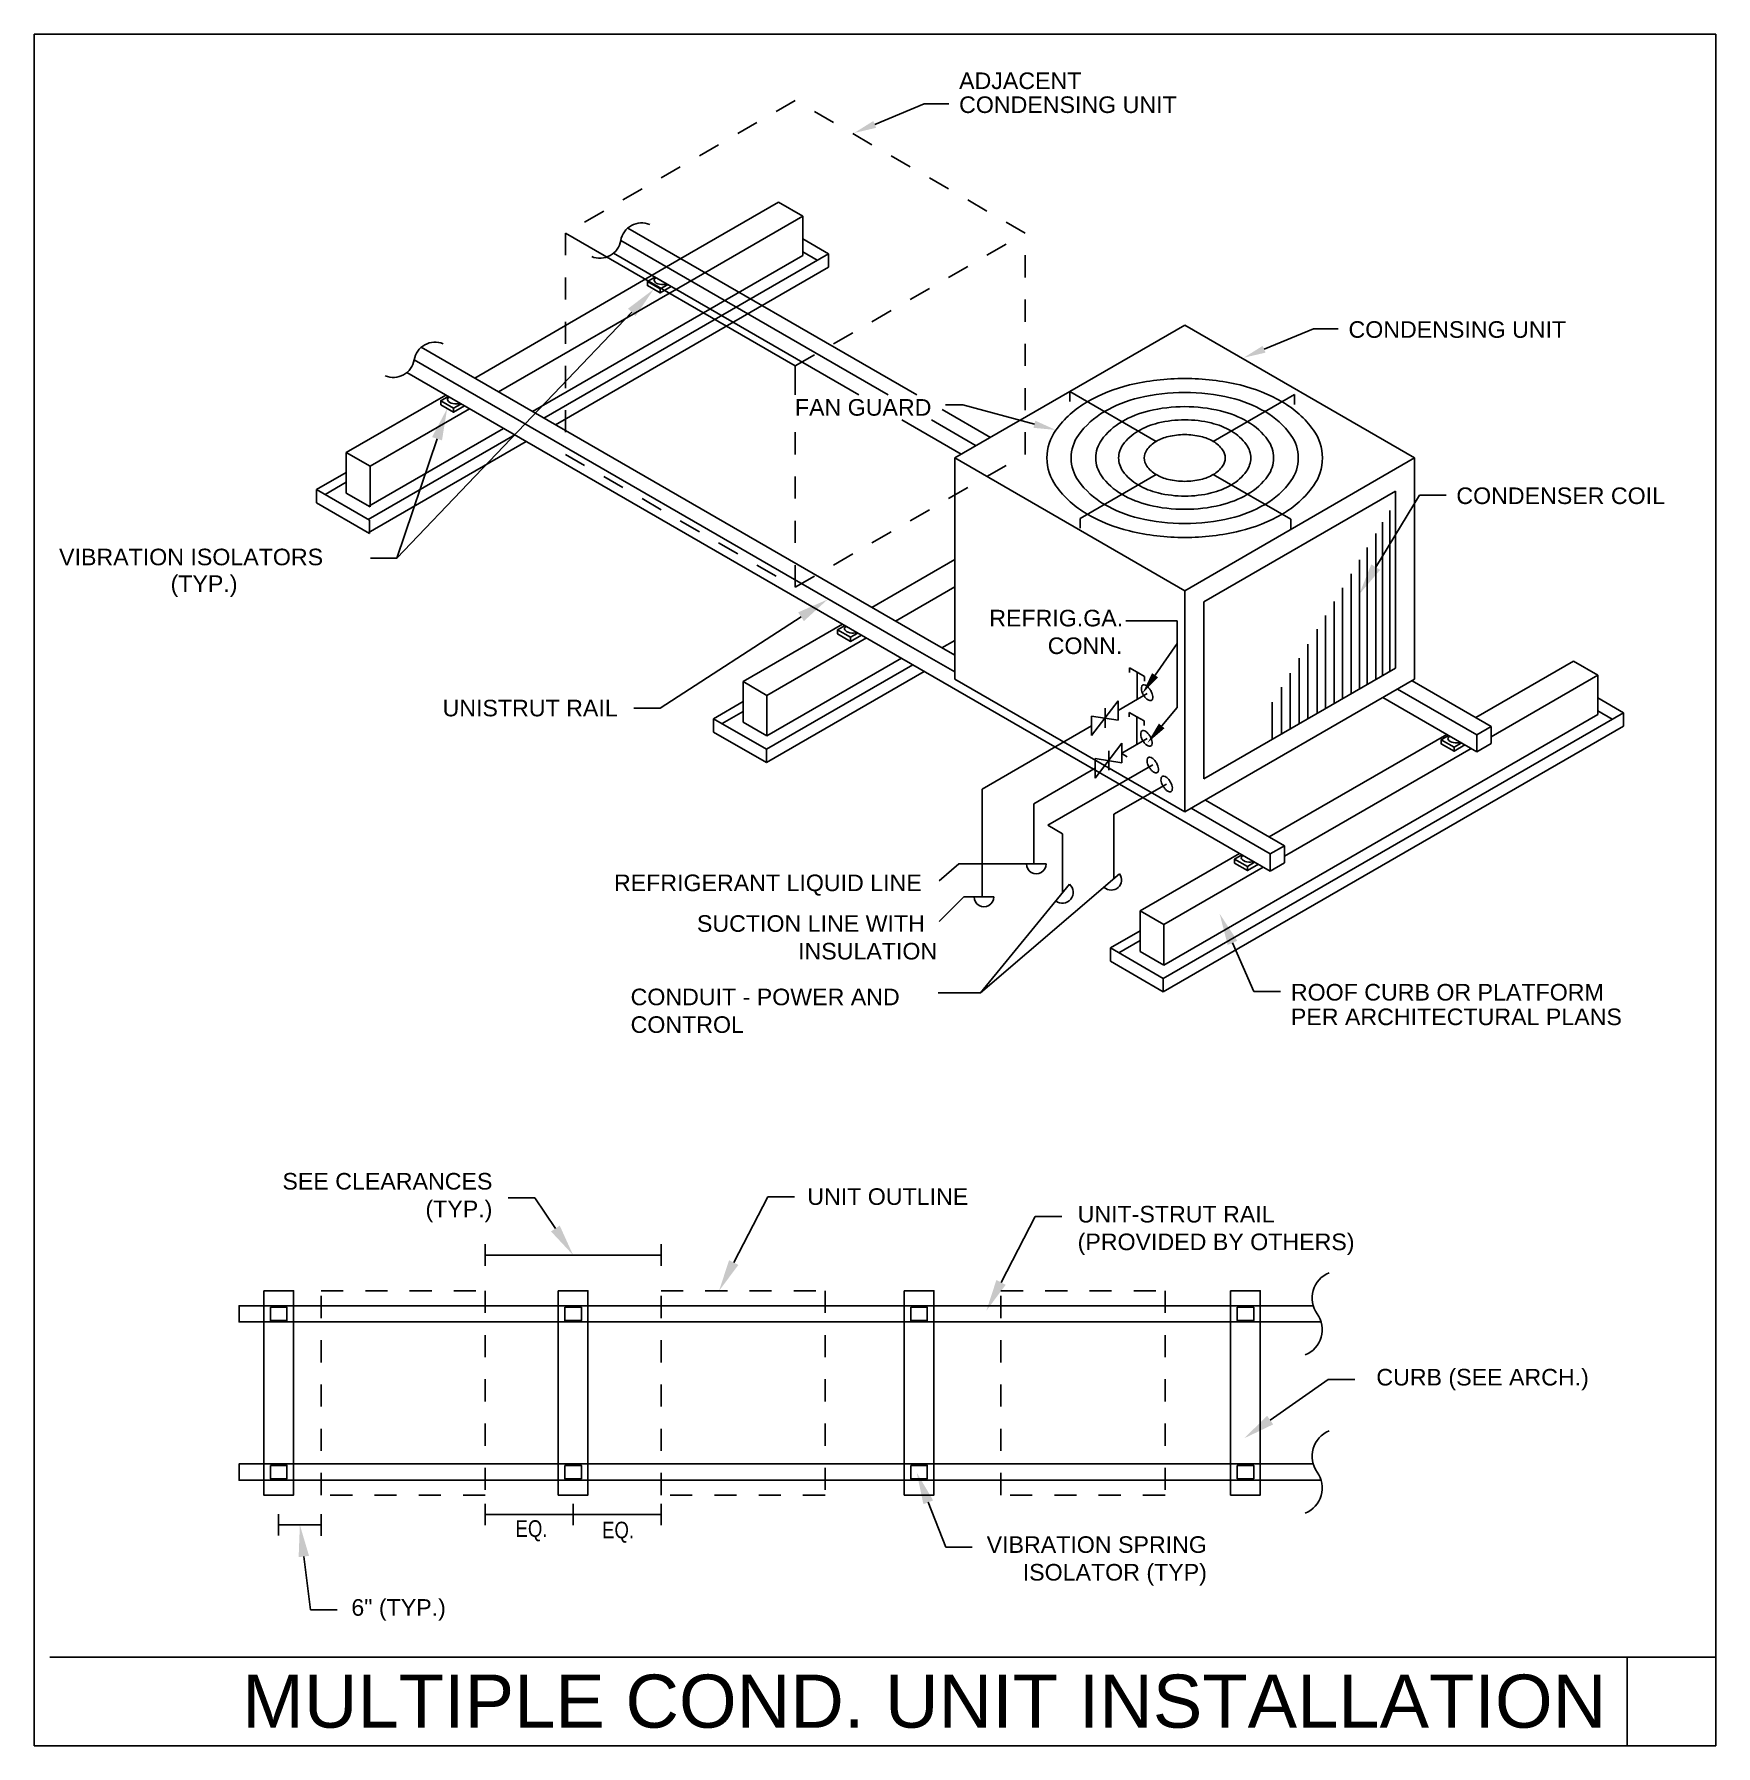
# Model space of a CAD drawing. Header units: inches. Extents: x -22 to 145, y -20 to 61.
# Drawn here: x 64.53 to 74.03, y 27.85 to 37.52 of the extents above; entities that cross this region are included whole.
import ezdxf
from ezdxf import colors
from ezdxf.entities.mleader import LeaderData, LeaderLine
from ezdxf.math import Vec2, Vec3

# ---------------------------------------------------------------- set-up
doc = ezdxf.new("R2010")
doc.units = ezdxf.units.IN
doc.header["$MEASUREMENT"] = 0
doc.linetypes.add('DASH', pattern=[0.25, 0.125, -0.125])
for name, color, linetype in [('GEC_BORDER', 2, 'Continuous'), ('M-DET-MEDIUM', 3, 'Continuous'), ('M-DET-THIN', 9, 'Continuous'), ('M-DET-TXT', 2, 'Continuous'), ('M-DET-WIDE', 255, 'Continuous'), ('NORM', 3, 'Continuous')]:
    doc.layers.add(name, color=color, linetype=linetype)
doc.styles.get("Standard").update_dxf_attribs({"font": 'arial.ttf'})
doc.styles.add('TITLE1', font='arial.ttf')
doc.styles.add('TXT', font='arial.ttf', dxfattribs={"width": 0.8, "height": 4.5})

msp = doc.modelspace()

# ---------------------------------------------------------------- linework, layer by layer
at = {"layer": 'GEC_BORDER', "color": 3}
msp.add_lwpolyline([(64.53358, 27.84848), (74.03358, 27.84848), (74.03358, 37.51848), (64.53358, 37.51848)], close=True, dxfattribs=at)
at = {"layer": 'M-DET-MEDIUM', "color": 3}
for p, q in [((68.18698, 36.25058), (68.73887, 36.56921)), ((68.87643, 36.48979), (68.73887, 36.56921)), ((68.87643, 36.48979), (68.273, 36.1414)), ((68.87643, 36.26828), (68.87643, 36.48979)), ((67.88748, 36.42349), (69.52085, 35.48047)), ((68.87643, 36.36183), (69.02101, 36.27836)), ((67.34912, 35.38648), (68.87643, 36.26828)), ((69.02101, 36.27836), (67.41267, 35.34979)), ((69.19147, 35.48047), (67.8054, 36.28071)), ((69.35845, 35.48047), (67.84737, 36.35289)), ((68.87643, 36.2887), (68.95767, 36.2418)), ((69.02101, 36.27836), (69.02101, 36.20295)), ((68.18698, 36.25058), (67.02296, 35.57479)), ((67.47798, 35.31208), (69.02101, 36.20295)), ((68.273, 36.1414), (67.15728, 35.49724)), ((68.07006, 36.07977), (68.07006, 36.05666)), ((66.72022, 35.74958), (69.56621, 34.10644)), ((69.48501, 33.96316), (66.63814, 35.6068)), ((69.48501, 34.05956), (66.68011, 35.67897)), ((66.85827, 35.4797), (66.29632, 35.15526)), ((66.43064, 35.07771), (66.99259, 35.40215)), ((66.9028, 35.40586), (66.9028, 35.38274)), ((69.66257, 35.39865), (69.93601, 35.24077)), ((69.77132, 35.14569), (69.43504, 35.33984)), ((69.85481, 35.19389), (69.60202, 35.33984)), ((67.24798, 35.25471), (66.4209, 34.77719)), ((66.4209, 34.70177), (67.31329, 35.217)), ((66.4241, 34.85242), (67.18443, 35.2914)), ((66.29632, 35.15526), (66.29632, 34.9262)), ((66.29632, 35.15526), (66.43064, 35.07771)), ((66.29632, 35.04253), (66.12881, 34.94583)), ((66.43064, 35.07771), (66.43064, 34.84865)), ((66.12881, 34.94583), (66.42744, 34.77342)), ((66.12881, 34.94583), (66.12881, 34.87041)), ((66.17707, 34.91797), (66.29632, 34.98681)), ((66.29632, 34.9262), (66.43064, 34.84865)), ((72.22407, 34.93679), (71.14154, 34.31179)), ((72.22407, 33.93679), (72.22407, 34.93679)), ((72.22407, 33.93679), (72.22407, 34.93679)), ((66.12881, 34.87041), (66.42744, 34.698)), ((66.42744, 34.77342), (66.42744, 34.698)), ((69.2654, 34.28012), (69.73425, 34.55081)), ((69.39972, 34.20257), (69.73425, 34.39571)), ((71.14154, 34.31179), (71.14154, 33.31179)), ((69.10071, 34.18503), (68.53875, 33.86059)), ((68.67307, 33.78304), (69.23503, 34.10748)), ((69.14524, 34.11119), (69.14524, 34.08807)), ((69.73425, 33.91566), (69.48501, 34.05956)), ((69.56621, 34.10644), (69.73425, 34.00942)), ((69.73425, 34.09326), (69.66164, 34.05134)), ((69.49695, 33.95626), (68.66987, 33.47874)), ((68.67307, 33.55398), (69.4334, 33.99295)), ((71.51595, 32.79059), (69.48501, 33.96316)), ((69.72696, 34.01364), (69.73425, 34.01785)), ((72.67839, 33.65746), (73.23028, 33.9761)), ((73.36784, 33.89667), (73.23028, 33.9761)), ((68.53875, 33.86059), (68.53875, 33.63153)), ((68.53875, 33.86059), (68.67307, 33.78304)), ((68.66987, 33.40333), (69.56226, 33.91855)), ((70.72214, 33.93846), (70.76432, 33.9141)), ((70.72214, 33.93846), (70.72214, 33.91246)), ((70.76432, 33.75765), (70.76432, 33.9141)), ((70.76432, 33.9141), (70.8065, 33.88975)), ((70.8065, 33.88975), (70.8065, 33.86375)), ((71.14154, 33.31179), (72.22407, 33.93679)), ((72.76441, 33.6078), (72.31758, 33.86577)), ((73.36784, 33.89667), (72.76441, 33.54828)), ((73.36784, 33.67516), (73.36784, 33.89667)), ((68.67307, 33.78304), (68.67307, 33.55398)), ((70.65645, 33.75283), (70.50695, 33.55644)), ((70.82174, 33.79277), (70.65645, 33.69734)), ((70.65645, 33.75283), (70.65645, 33.64275)), ((72.68321, 33.46451), (72.15289, 33.77069)), ((72.68321, 33.56092), (72.23638, 33.81889)), ((73.36784, 33.76872), (73.51241, 33.68525)), ((68.53875, 33.74786), (68.37125, 33.65115)), ((68.4195, 33.6233), (68.53875, 33.69214)), ((70.50695, 33.66652), (70.50695, 33.55644)), ((70.65645, 33.64275), (70.50695, 33.66652)), ((70.58337, 33.71064), (70.58337, 33.60056)), ((70.72024, 33.68706), (70.72024, 33.66106)), ((70.72024, 33.68706), (70.76243, 33.66271)), ((70.76243, 33.66271), (70.80461, 33.63835)), ((70.76243, 33.50625), (70.76243, 33.66271)), ((73.51241, 33.68525), (70.91231, 32.18407)), ((70.91551, 32.25931), (73.36784, 33.67516)), ((73.36784, 33.69558), (73.44908, 33.64868)), ((73.51241, 33.68525), (73.51241, 33.60983)), ((68.37125, 33.65115), (68.66987, 33.47874)), ((68.37125, 33.65115), (68.37125, 33.57574)), ((68.37125, 33.57574), (68.66987, 33.40333)), ((68.53875, 33.63153), (68.67307, 33.55398)), ((70.50695, 33.61103), (69.88869, 33.25407)), ((70.80461, 33.63835), (70.80461, 33.61235)), ((70.91231, 32.10866), (73.51241, 33.60983)), ((71.51113, 32.98354), (72.5137, 33.56238)), ((72.76441, 33.6078), (72.76441, 33.51139)), ((68.66987, 33.47874), (68.66987, 33.40333)), ((70.67782, 33.51264), (70.52833, 33.31625)), ((70.60474, 33.47045), (70.60474, 33.36037)), ((70.82034, 33.53973), (70.67782, 33.45745)), ((70.67782, 33.51264), (70.67782, 33.40256)), ((72.65126, 33.48296), (71.59715, 32.87436)), ((72.55493, 33.49043), (72.55493, 33.46732)), ((72.76441, 33.51139), (72.68321, 33.46451)), ((70.52833, 33.37114), (70.18013, 33.1701)), ((70.85256, 33.39151), (70.25967, 33.0492)), ((70.67782, 33.40256), (70.52833, 33.42633)), ((70.52833, 33.42633), (70.52833, 33.31625)), ((70.70853, 33.43679), (70.67782, 33.45451)), ((70.92989, 33.28195), (70.63382, 33.11101)), ((69.88869, 33.25407), (69.88869, 32.64505)), ((70.18013, 33.1701), (70.18013, 32.831)), ((71.59715, 32.93388), (71.15032, 33.19186)), ((70.63382, 33.11101), (70.63382, 32.74662)), ((71.51595, 32.887), (71.06912, 33.14497)), ((70.25967, 33.0492), (70.34238, 33.00145)), ((70.34238, 33.00145), (70.34238, 32.66794)), ((71.34314, 32.89036), (70.78119, 32.56592)), ((71.59715, 32.93388), (71.59715, 32.83748)), ((70.91551, 32.48837), (71.47746, 32.81281)), ((71.38767, 32.81651), (71.38767, 32.7934)), ((71.59715, 32.83748), (71.51595, 32.79059)), ((70.78119, 32.56592), (70.91551, 32.48837)), ((70.78119, 32.56592), (70.78119, 32.33686)), ((70.78119, 32.45319), (70.61369, 32.35648)), ((70.66194, 32.32862), (70.78119, 32.39747)), ((70.91551, 32.48837), (70.91551, 32.25931)), ((70.61369, 32.35648), (70.61369, 32.28107)), ((70.61369, 32.35648), (70.91231, 32.18407)), ((70.78119, 32.33686), (70.91551, 32.25931)), ((70.61369, 32.28107), (70.91231, 32.10866)), ((70.91231, 32.18407), (70.91231, 32.10866)), ((67.08105, 29.21603), (67.08105, 29.09499)), ((65.91437, 29.15675), (65.91437, 29.03571)), ((66.15418, 29.0355), (66.15418, 29.15675)), ((65.91437, 29.09623), (66.15418, 29.09623))]:
    msp.add_line(p, q, dxfattribs=at)
for points in [[(68.03905, 36.14581), (67.99737, 36.12175), (68.07006, 36.07977), (68.11068, 36.10323)], [(67.99737, 36.12175), (67.99737, 36.09863), (68.07006, 36.05666), (68.13177, 36.09229)], [(66.87179, 35.4719), (66.8301, 35.44783), (66.9028, 35.40586), (66.94342, 35.42931)], [(66.8301, 35.44783), (66.8301, 35.42471), (66.9028, 35.38274), (66.9645, 35.41837)], [(69.11423, 34.17723), (69.07254, 34.15316), (69.14524, 34.11119), (69.18585, 34.13464)], [(69.07254, 34.15316), (69.07254, 34.13004), (69.14524, 34.08807), (69.20694, 34.1237)], [(72.52392, 33.55647), (72.48224, 33.5324), (72.55493, 33.49043), (72.59555, 33.51388)], [(72.68321, 33.46451), (72.68321, 33.56092), (72.76441, 33.6078)], [(72.48224, 33.5324), (72.48224, 33.50929), (72.55493, 33.46732), (72.61664, 33.50295)], [(71.35666, 32.88255), (71.31498, 32.85849), (71.38767, 32.81651), (71.42829, 32.83997)], [(71.51595, 32.79059), (71.51595, 32.887), (71.59715, 32.93388)], [(71.31498, 32.85849), (71.31498, 32.83537), (71.38767, 32.7934), (71.44938, 32.82903)], [(71.8038, 30.24288), (65.69136, 30.24288), (65.69136, 30.33459), (71.75972, 30.33459)], [(71.75972, 29.44076), (65.69136, 29.44076), (65.69136, 29.34906), (71.8038, 29.34906)]]:
    msp.add_lwpolyline(points, dxfattribs=at)
for points in [[(70.841, 33.80986, -0.0489315), (70.84935, 33.79145, -0.0627159), (70.85253, 33.77597, -0.1030963), (70.85068, 33.76154, -0.1803576), (70.84526, 33.75498, -0.1803576), (70.83688, 33.75357, -0.1030963), (70.82345, 33.75918, -0.0627159), (70.81164, 33.76967, -0.0489315), (70.79987, 33.78611, -0.0489315), (70.79152, 33.80452, -0.0627159), (70.78834, 33.81999, -0.1030963), (70.7902, 33.83443, -0.1803576), (70.79561, 33.84099, -0.1803576), (70.80399, 33.8424, -0.1030963), (70.81742, 33.83679, -0.0627159), (70.82923, 33.82629, -0.0489315)], [(70.83742, 33.55208, -0.0489315), (70.84577, 33.53367, -0.0627159), (70.84895, 33.51819, -0.1030963), (70.8471, 33.50376, -0.1803576), (70.84168, 33.4972, -0.1803576), (70.8333, 33.49579, -0.1030963), (70.81987, 33.5014, -0.0627159), (70.80806, 33.51189, -0.0489315), (70.79629, 33.52833, -0.0489315), (70.78794, 33.54674, -0.0627159), (70.78476, 33.56222, -0.1030963), (70.78662, 33.57665, -0.1803576), (70.79203, 33.58321, -0.1803576), (70.80041, 33.58462, -0.1030963), (70.81384, 33.57901, -0.0627159), (70.82565, 33.56852, -0.0489315)], [(70.87322, 33.40171, -0.0489315), (70.88157, 33.3833, -0.0627159), (70.88476, 33.36782, -0.1030963), (70.8829, 33.35339, -0.1803576), (70.87748, 33.34683, -0.1803576), (70.8691, 33.34542, -0.1030963), (70.85567, 33.35103, -0.0627159), (70.84386, 33.36152, -0.0489315), (70.83209, 33.37796, -0.0489315), (70.82374, 33.39637, -0.0627159), (70.82056, 33.41185, -0.1030963), (70.82242, 33.42628, -0.1803576), (70.82783, 33.43284, -0.1803576), (70.83621, 33.43425, -0.1030963), (70.84964, 33.42864, -0.0627159), (70.86145, 33.41815, -0.0489315)], [(70.95199, 33.2943, -0.0489315), (70.96034, 33.27589, -0.0627159), (70.96352, 33.26042, -0.1030963), (70.96166, 33.24598, -0.1803576), (70.95625, 33.23943, -0.1803576), (70.94786, 33.23801, -0.1030963), (70.93443, 33.24362, -0.0627159), (70.92262, 33.25412, -0.0489315), (70.91085, 33.27055, -0.0489315), (70.9025, 33.28896, -0.0627159), (70.89932, 33.30444, -0.1030963), (70.90118, 33.31888, -0.1803576), (70.90659, 33.32543, -0.1803576), (70.91497, 33.32684, -0.1030963), (70.92841, 33.32123, -0.0627159), (70.94022, 33.31074, -0.0489315)]]:
    msp.add_lwpolyline(points, format="xyb", close=True, dxfattribs=at)
for points in [[(65.83037, 30.41891), (65.99837, 30.41891), (65.99837, 29.26474), (65.83037, 29.26474)], [(67.49388, 30.41891), (67.66188, 30.41891), (67.66188, 29.26474), (67.49388, 29.26474)], [(69.44841, 30.41891), (69.61642, 30.41891), (69.61642, 29.26474), (69.44841, 29.26474)], [(71.29242, 30.41891), (71.46042, 30.41891), (71.46042, 29.26474), (71.29242, 29.26474)], [(65.86763, 30.32644), (65.96111, 30.32644), (65.96111, 30.25103), (65.86763, 30.25103)], [(67.53114, 30.32644), (67.62462, 30.32644), (67.62462, 30.25103), (67.53114, 30.25103)], [(69.48568, 30.32644), (69.57915, 30.32644), (69.57915, 30.25103), (69.48568, 30.25103)], [(71.32968, 30.32644), (71.42316, 30.32644), (71.42316, 30.25103), (71.32968, 30.25103)], [(65.86763, 29.43261), (65.96111, 29.43261), (65.96111, 29.3572), (65.86763, 29.3572)], [(67.53114, 29.43261), (67.62462, 29.43261), (67.62462, 29.3572), (67.53114, 29.3572)], [(69.48568, 29.43261), (69.57915, 29.43261), (69.57915, 29.3572), (69.48568, 29.3572)], [(71.32968, 29.43261), (71.42316, 29.43261), (71.42316, 29.3572), (71.32968, 29.3572)]]:
    msp.add_lwpolyline(points, close=True, dxfattribs=at)
for centre, start, end in [((67.96597, 36.33221), 67.719251, 170.108944), ((67.72877, 36.37357), 247.719251, 350.108944), ((66.79871, 35.65829), 67.719251, 170.108944), ((66.56151, 35.69965), 247.719251, 350.108944)]:
    msp.add_arc(centre, 0.12039, start, end, dxfattribs=at)
for centre in [(68.07591, 36.12454), (66.90865, 35.45062), (69.15108, 34.15595), (72.56078, 33.53519), (71.39352, 32.86128)]:
    msp.add_ellipse(centre, major_axis=(-0.04035, 0.00552), ratio=0.4970294, start_param=5.5955193, end_param=8.737112, dxfattribs=at)
at = {"layer": 'M-DET-THIN', "color": 9}
for p, q in [((70.87157, 35.21765), (70.38377, 35.49929)), ((70.38377, 35.49929), (70.38377, 35.4439)), ((71.19501, 35.21765), (71.65359, 35.48242)), ((71.65359, 35.48242), (71.65359, 35.42703)), ((70.44214, 34.78298), (70.87157, 35.03092)), ((71.63345, 34.77778), (71.19501, 35.03092)), ((72.19203, 33.91829), (72.19203, 34.82717)), ((70.44214, 34.78298), (70.44214, 34.72759)), ((71.63345, 34.77778), (71.63345, 34.72239)), ((72.15159, 33.89493), (72.15159, 34.76121)), ((72.06441, 33.8446), (72.06441, 34.61903)), ((72.11236, 33.87228), (72.11236, 34.69723)), ((72.02082, 33.81944), (72.02082, 34.54794)), ((71.97287, 33.79175), (71.97287, 34.46974)), ((71.92492, 33.76407), (71.92492, 34.39154)), ((71.82902, 33.7087), (71.82902, 34.23514)), ((71.87697, 33.73639), (71.87697, 34.31334)), ((71.78107, 33.68102), (71.78107, 34.15694)), ((71.72877, 33.65082), (71.72877, 34.07163)), ((71.68082, 33.62314), (71.68082, 33.99343)), ((71.62851, 33.59294), (71.62851, 33.90812)), ((71.58056, 33.56525), (71.58056, 33.82992)), ((71.52825, 33.53505), (71.52825, 33.74461))]:
    msp.add_line(p, q, dxfattribs=at)
for points in [[(71.03329, 35.57356, 0.0587519), (70.72084, 35.53671, 0.0723411), (70.48305, 35.44197, 0.1066171), (70.30561, 35.28124, 0.1568512), (70.25513, 35.12429, 0.1568512), (70.30561, 34.96734, 0.1066171), (70.48305, 34.8066, 0.0723411), (70.72084, 34.71186, 0.0587519), (71.03329, 34.67502, 0.0587519), (71.34574, 34.71186, 0.0723411), (71.58353, 34.8066, 0.1066171), (71.76097, 34.96734, 0.1568512), (71.81145, 35.12429, 0.1568512), (71.76097, 35.28124, 0.1066171), (71.58353, 35.44197, 0.0723411), (71.34574, 35.53671, 0.0587519)], [(71.03329, 35.49479, 0.0587519), (70.77562, 35.46441, 0.0723411), (70.57952, 35.38627, 0.1066171), (70.43318, 35.25372, 0.1568512), (70.39156, 35.12429, 0.1568512), (70.43318, 34.99485, 0.1066171), (70.57952, 34.8623, 0.0723411), (70.77562, 34.78416, 0.0587519), (71.03329, 34.75378, 0.0587519), (71.29096, 34.78416, 0.0723411), (71.48706, 34.8623, 0.1066171), (71.6334, 34.99485, 0.1568512), (71.67502, 35.12429, 0.1568512), (71.6334, 35.25372, 0.1066171), (71.48706, 35.38627, 0.0723411), (71.29096, 35.46441, 0.0587519)], [(71.03329, 35.41432, 0.0587519), (70.83158, 35.39054, 0.0723411), (70.67807, 35.32937, 0.1066171), (70.56352, 35.22561, 0.1568512), (70.53093, 35.12429, 0.1568512), (70.56352, 35.02296, 0.1066171), (70.67807, 34.9192, 0.0723411), (70.83158, 34.85803, 0.0587519), (71.03329, 34.83425, 0.0587519), (71.235, 34.85803, 0.0723411), (71.38851, 34.9192, 0.1066171), (71.50306, 35.02296, 0.1568512), (71.53565, 35.12429, 0.1568512), (71.50306, 35.22561, 0.1066171), (71.38851, 35.32937, 0.0723411), (71.235, 35.39054, 0.0587519)], [(71.03329, 35.33969, 0.0587519), (70.88348, 35.32203, 0.0723411), (70.76947, 35.2766, 0.1066171), (70.6844, 35.19954, 0.1568512), (70.66019, 35.12429, 0.1568512), (70.6844, 35.04903, 0.1066171), (70.76947, 34.97197, 0.0723411), (70.88348, 34.92654, 0.0587519), (71.03329, 34.90888, 0.0587519), (71.1831, 34.92654, 0.0723411), (71.29711, 34.97197, 0.1066171), (71.38218, 35.04903, 0.1568512), (71.40639, 35.12429, 0.1568512), (71.38218, 35.19954, 0.1066171), (71.29711, 35.2766, 0.0723411), (71.1831, 35.32203, 0.0587519)], [(71.03329, 35.25633, 0.0587519), (70.94146, 35.2455, 0.0723411), (70.87157, 35.21765, 0.1066171), (70.81942, 35.17041, 0.1568512), (70.80459, 35.12429, 0.1568512), (70.81942, 35.07816, 0.1066171), (70.87157, 35.03092, 0.0723411), (70.94146, 35.00307, 0.0587519), (71.03329, 34.99225, 0.0587519), (71.12512, 35.00307, 0.0723411), (71.19501, 35.03092, 0.1066171), (71.24715, 35.07816, 0.1568512), (71.26199, 35.12429, 0.1568512), (71.24715, 35.17041, 0.1066171), (71.19501, 35.21765, 0.0723411), (71.12512, 35.2455, 0.0587519)]]:
    msp.add_lwpolyline(points, format="xyb", close=True, dxfattribs=at)
for centre, start, end in [((71.90871, 30.37798), 112.719251, 215.108944), ((71.65482, 30.19949), 292.719251, 35.108944), ((71.90871, 29.48415), 112.719251, 215.108944), ((71.65482, 29.30566), 292.719251, 35.108944)]:
    msp.add_arc(centre, 0.15518, start, end, dxfattribs=at)
at = {"layer": 'M-DET-TXT'}
for p, q in [((69.28183, 37.00885), (69.56083, 37.12503)), ((69.56083, 37.12503), (69.70051, 37.12503)), ((71.48186, 35.73867), (71.76086, 35.85484)), ((71.76086, 35.85484), (71.90054, 35.85484)), ((69.77894, 35.42526), (69.6818, 35.42526)), ((70.18398, 35.31489), (69.77894, 35.42526)), ((70.99123, 34.20374), (70.70124, 34.20374)), ((70.99123, 33.71544), (70.99123, 34.20374)), ((70.8658, 33.89681), (70.99123, 34.07629)), ((70.90344, 33.61077), (70.99123, 33.71544)), ((69.75701, 32.831), (69.647, 32.73585)), ((70.38204, 32.71642), (69.87919, 32.10181)), ((69.78564, 32.64505), (69.64518, 32.50562)), ((69.87919, 32.10181), (69.63978, 32.10181)), ((67.08105, 30.68167), (67.08105, 30.56063)), ((68.07471, 30.56042), (68.07471, 30.68167)), ((67.08105, 30.62115), (68.07471, 30.62105)), ((67.57837, 29.09486), (67.57837, 29.21611)), ((67.57837, 29.21601), (67.57837, 29.09496)), ((68.07471, 29.09486), (68.07471, 29.21611)), ((67.08105, 29.15551), (67.51918, 29.15559)), ((67.51918, 29.15548), (68.07471, 29.15559))]:
    msp.add_line(p, q, dxfattribs=at)
for points in [[(70.25026, 32.831), (69.75701, 32.831)], [(70.66569, 32.7742), (69.87919, 32.10181)], [(69.95472, 32.64505), (69.78564, 32.64505)]]:
    msp.add_lwpolyline(points, dxfattribs=at)
for centre, radius, start, end in [((70.19467, 32.83061), 0.05559, 179.590394, 0.409606), ((70.34238, 32.67002), 0.06103, 231.947956, 49.473557), ((70.61823, 32.74084), 0.05801, 227.721937, 35.106709), ((69.89913, 32.64465), 0.05559, 179.590394, 0.409606)]:
    msp.add_arc(centre, radius, start, end, dxfattribs=at)
for points in [[(69.28984, 36.98962), (69.27382, 37.02809), (69.16643, 36.9608)], [(71.48987, 35.71943), (71.47385, 35.7579), (71.36646, 35.69062)], [(70.18934, 35.33502), (70.17861, 35.29476), (70.30476, 35.2827)], [(70.84872, 33.90874), (70.88287, 33.88487), (70.79419, 33.79435)], [(70.88748, 33.62416), (70.9194, 33.59738), (70.82311, 33.515)]]:
    msp.add_solid(points, dxfattribs=at)
at = {"layer": 'M-DET-WIDE', "linetype": 'DASH'}
for p, q in [((68.83326, 37.14447), (67.53422, 36.39447)), ((70.1323, 36.39447), (68.83326, 37.14447)), ((67.53422, 36.39447), (67.53422, 35.14447)), ((68.83326, 35.64447), (70.1323, 36.39447)), ((70.1323, 35.14447), (70.1323, 36.39447)), ((68.83326, 34.39447), (68.83326, 35.33984)), ((67.53422, 35.14447), (68.83326, 34.39447)), ((68.83326, 34.39447), (70.1323, 35.14447))]:
    msp.add_line(p, q, dxfattribs=at)
at = {"layer": 'M-DET-WIDE'}
for p, q in [((67.53422, 36.39447), (68.83326, 35.64447)), ((71.03329, 35.87429), (69.73425, 35.12429)), ((72.33233, 35.12429), (71.03329, 35.87429)), ((68.83326, 35.48047), (68.83326, 35.64447)), ((69.73425, 35.12429), (71.03329, 34.37429)), ((69.73425, 35.12429), (69.73425, 33.87429)), ((71.03329, 34.37429), (72.33233, 35.12429)), ((72.33233, 33.87429), (72.33233, 35.12429)), ((71.03329, 33.12429), (71.03329, 34.37429)), ((69.73425, 33.87429), (71.03329, 33.12429)), ((71.03329, 33.12429), (72.33233, 33.87429))]:
    msp.add_line(p, q, dxfattribs=at)
at = {"layer": 'M-DET-WIDE', "linetype": 'DASH'}
for points in [[(66.15418, 30.41891), (67.08105, 30.41891), (67.08105, 29.26474), (66.15418, 29.26474)], [(68.07471, 30.41891), (69.00157, 30.41891), (69.00157, 29.26474), (68.07471, 29.26474)], [(69.99523, 30.41891), (70.9221, 30.41891), (70.9221, 29.26474), (69.99523, 29.26474)]]:
    msp.add_lwpolyline(points, close=True, dxfattribs=at)
at = {"layer": 'NORM'}
for p, q in [((64.62148, 28.34848), (74.03358, 28.34848)), ((73.53358, 27.84848), (73.53358, 28.34848)), ((73.53358, 27.84848), (73.53358, 28.34848))]:
    msp.add_line(p, q, dxfattribs=at)

# ---------------------------------------------------------------- texts
at = {"layer": 'M-DET-TXT', "style": 'TXT'}
for s, p in [('ADJACENT ', (69.75865, 37.2088)), ('CONDENSING UNIT', (69.75865, 37.07354)), ('CONDENSING UNIT', (71.95868, 35.80335)), ('FAN GUARD', (68.8311, 35.36328)), ('CONDENSER COIL', (72.56804, 34.8641)), ('VIBRATION ISOLATORS', (64.67394, 34.51812)), ('(TYP.)', (65.30383, 34.36748)), ('REFRIG.GA.', (69.92905, 34.17279)), ('CONN.', (70.25941, 34.01654)), ('UNISTRUT RAIL', (66.84041, 33.66463)), ('REFRIGERANT LIQUID LINE', (67.80878, 32.67707)), ('SUCTION LINE WITH', (68.27753, 32.44717)), ('INSULATION', (68.84896, 32.29092)), ('CONDUIT - POWER AND', (67.90276, 32.03241)), ('ROOF CURB OR PLATFORM', (71.63306, 32.05904)), ('PER ARCHITECTURAL PLANS', (71.63306, 31.91996)), ('CONTROL', (67.90276, 31.87616))]:
    msp.add_text(s, height=0.09375, dxfattribs=at).set_placement(p)
at = {"layer": 'M-DET-TXT'}
for s, insert, char_height, width, attachment_point, style in [('EQ.', (67.25288, 29.12259), 0.09375, 0.3289989, 1, 'TXT'), ('EQ.', (67.74182, 29.11434), 0.09375, 0.3289989, 1, 'TXT'), ('MULTIPLE COND. UNIT INSTALLATION   ', (73.41487, 28.09848), 0.3, 9.078125, 6, 'TITLE1')]:
    msp.add_mtext(s, dxfattribs=dict(at, insert=insert, char_height=char_height, width=width, attachment_point=attachment_point, style=style))

# ---------------------------------------------------------------- leaders
ml = msp.add_multileader_mtext('Standard', dxfattribs=at)
ml.set_content('', color=256)
ml.set_leader_properties()
ml.build(insert=Vec2(0, 0))
ml.multileader.update_dxf_attribs({"text_right_attachment_type": 2, "dogleg_length": 0.14988, "arrow_head_size": 0.18})
ctx = ml.context
ctx.base_point, ctx.char_height, ctx.arrow_head_size, ctx.landing_gap_size, ctx.plane_origin = Vec3(66.25262, 34.55766), 0.09375, 0.18, 0.09, Vec3(66.98492, 35.19986)
ctx.right_attachment = 2
notes = []
notes.append((ctx, [(0, (1, 1, 0), (66.5825, 34.55766), (-1, 0), 0.14988, [(0, [(68.03371, 36.07765)], 0, [])])]))
ctx.mtext.insert, ctx.mtext.flow_direction = Vec3(66.34262, 34.60454), 5
ml = msp.add_multileader_mtext('Standard', dxfattribs=at)
ml.set_content('', color=256)
ml.set_leader_properties()
ml.build(insert=Vec2(0, 0))
ml.multileader.update_dxf_attribs({"text_right_attachment_type": 2, "dogleg_length": 0.14988, "arrow_head_size": 0.18})
ctx = ml.context
ctx.base_point, ctx.char_height, ctx.arrow_head_size, ctx.landing_gap_size, ctx.plane_origin = Vec3(66.25262, 34.55766), 0.09375, 0.18, 0.09, Vec3(66.98492, 35.32917)
ctx.right_attachment = 2
notes.append((ctx, [(0, (1, 1, 0), (66.5825, 34.55766), (-1, 0), 0.14988, [(0, [(66.86645, 35.40373)], 0, [])])]))
ctx.mtext.insert, ctx.mtext.flow_direction = Vec3(66.34262, 34.60454), 5
ml = msp.add_multileader_mtext('Standard', dxfattribs=at)
ml.set_content('', color=256)
ml.set_leader_properties()
ml.build(insert=Vec2(0, 0))
ml.multileader.update_dxf_attribs({"text_right_attachment_type": 2, "dogleg_length": 0.14988, "arrow_head_size": 0.18})
ctx = ml.context
ctx.base_point, ctx.char_height, ctx.arrow_head_size, ctx.landing_gap_size, ctx.plane_origin = Vec3(72.50951, 34.91462), 0.09375, 0.18, 0.09, Vec3(72.2234, 35.48425)
ctx.right_attachment = 2
notes.append((ctx, [(0, (1, 1, 0), (72.35963, 34.91462), (1, 0), 0.14988, [(0, [(72.01907, 34.35386)], 0, [])])]))
ctx.mtext.insert, ctx.mtext.flow_direction = Vec3(72.59951, 34.9615), 5
ml = msp.add_multileader_mtext('Standard', dxfattribs=at)
ml.set_content('', color=256)
ml.set_leader_properties()
ml.build(insert=Vec2(0, 0))
ml.multileader.update_dxf_attribs({"text_right_attachment_type": 2, "dogleg_length": 0.14988, "arrow_head_size": 0.18})
ctx = ml.context
ctx.base_point, ctx.char_height, ctx.arrow_head_size, ctx.landing_gap_size, ctx.plane_origin = Vec3(67.74024, 33.71138), 0.09375, 0.18, 0.09, Vec3(68.47254, 34.48289)
ctx.right_attachment = 2
notes.append((ctx, [(0, (1, 1, 0), (68.07011, 33.71138), (-1, 0), 0.14988, [(0, [(69.01665, 34.32535)], 0, [])])]))
ctx.mtext.insert, ctx.mtext.flow_direction = Vec3(67.83024, 33.75826), 5
ml = msp.add_multileader_mtext('Standard', dxfattribs=at)
ml.set_content('', color=256)
ml.set_leader_properties()
ml.build(insert=Vec2(0, 0))
ml.multileader.update_dxf_attribs({"text_right_attachment_type": 2, "dogleg_length": 0.14988, "arrow_head_size": 0.18})
ctx = ml.context
ctx.base_point, ctx.char_height, ctx.arrow_head_size, ctx.landing_gap_size, ctx.plane_origin = Vec3(71.57453, 32.10956), 0.09375, 0.18, 0.09, Vec3(71.28842, 32.67918)
ctx.right_attachment = 2
notes.append((ctx, [(0, (1, 1, 0), (71.42465, 32.10956), (1, 0), 0.14988, [(0, [(71.23049, 32.5495)], 0, [])])]))
ctx.mtext.insert, ctx.mtext.flow_direction = Vec3(71.66453, 32.15643), 5
ml = msp.add_multileader_mtext('Standard', dxfattribs=at)
ml.set_content('SEE CLEARANCES (TYP.)', color=256)
ml.set_leader_properties()
ml.build(insert=Vec2(0, 0))
ml.multileader.update_dxf_attribs({"text_right_attachment_type": 2, "dogleg_length": 0.36, "arrow_head_size": 0.18})
ctx = ml.context
ctx.base_point, ctx.char_height, ctx.arrow_head_size, ctx.landing_gap_size, ctx.plane_origin = Vec3(65.85838, 31.02418), 0.09375, 0.18, 0.09, Vec3(67.60104, 31.91524)
ctx.right_attachment, ctx.text_align_type = 2, 2
notes.append((ctx, [(1, (1, 1, 0), (67.36193, 30.94445), (-1, 0), 0.14988, [(0, [(67.57788, 30.6211)], 0, [])])]))
ctx.mtext.insert, ctx.mtext.width, ctx.mtext.alignment, ctx.mtext.flow_direction = Vec3(67.12205, 31.08483), 1.1990627, 3, 5
ml = msp.add_multileader_mtext('Standard', dxfattribs=at)
ml.set_content('UNIT OUTLINE', color=256)
ml.set_leader_properties()
ml.build(insert=Vec2(0, 0))
ml.multileader.update_dxf_attribs({"text_right_attachment_type": 2, "dogleg_length": 0.36, "arrow_head_size": 0.18})
ctx = ml.context
ctx.base_point, ctx.char_height, ctx.arrow_head_size, ctx.landing_gap_size, ctx.plane_origin = Vec3(68.82808, 30.95053), 0.09375, 0.18, 0.09, Vec3(71.58325, 31.75749)
ctx.right_attachment, ctx.text_align_type = 2, 2
notes.append((ctx, [(0, (1, 1, 0), (68.6782, 30.95053), (1, 0), 0.14988, [(0, [(68.40257, 30.41891)], 0, [])])]))
ctx.mtext.insert, ctx.mtext.defined_height, ctx.mtext.alignment, ctx.mtext.flow_direction = Vec3(69.8103, 30.9982), 0.16728, 3, 5
ml = msp.add_multileader_mtext('Standard', dxfattribs=at)
ml.set_content('UNIT-STRUT RAIL\\P(PROVIDED BY OTHERS)', color=256)
ml.set_leader_properties()
ml.build(insert=Vec2(0, 0))
ml.multileader.update_dxf_attribs({"text_right_attachment_type": 2, "dogleg_length": 0.36, "arrow_head_size": 0.18})
ctx = ml.context
ctx.base_point, ctx.char_height, ctx.arrow_head_size, ctx.landing_gap_size, ctx.plane_origin = Vec3(70.33828, 30.8381), 0.09375, 0.18, 0.09, Vec3(73.09346, 31.64507)
ctx.right_attachment = 2
notes.append((ctx, [(0, (1, 1, 0), (70.1884, 30.8381), (1, 0), 0.14988, [(0, [(69.91278, 30.30648)], 0, [])])]))
ctx.mtext.insert, ctx.mtext.defined_height, ctx.mtext.flow_direction = Vec3(70.42828, 30.89876), 0.16728, 5
ml = msp.add_multileader_mtext('Standard', dxfattribs=at)
ml.set_content(' CURB (SEE ARCH.) ', color=256)
ml.set_leader_properties()
ml.build(insert=Vec2(0, 0))
ml.multileader.update_dxf_attribs({"text_right_attachment_type": 2, "dogleg_length": 0.36, "arrow_head_size": 0.18})
ctx = ml.context
ctx.base_point, ctx.char_height, ctx.arrow_head_size, ctx.landing_gap_size, ctx.plane_origin = Vec3(71.99416, 29.91716), 0.09375, 0.18, 0.09, Vec3(74.54934, 30.92412)
ctx.right_attachment, ctx.text_align_type = 2, 2
notes.append((ctx, [(0, (1, 1, 0), (71.84428, 29.91716), (1, 0), 0.14988, [(0, [(71.36866, 29.58553)], 0, [])])]))
ctx.mtext.insert, ctx.mtext.defined_height, ctx.mtext.alignment, ctx.mtext.flow_direction = Vec3(73.31647, 29.97781), 0.16728, 3, 5
ml = msp.add_multileader_mtext('Standard', dxfattribs=at)
ml.set_content('VIBRATION SPRING ISOLATOR (TYP)', color=256)
ml.set_leader_properties()
ml.build(insert=Vec2(0, 0))
ml.multileader.update_dxf_attribs({"text_right_attachment_type": 2, "dogleg_length": 0.36, "arrow_head_size": 0.18})
ctx = ml.context
ctx.base_point, ctx.char_height, ctx.arrow_head_size, ctx.landing_gap_size, ctx.plane_origin = Vec3(69.83296, 28.97136), 0.09375, 0.18, 0.09, Vec3(72.69994, 29.28861)
ctx.right_attachment, ctx.text_align_type = 2, 2
notes.append((ctx, [(0, (1, 1, 0), (69.68308, 28.97136), (1, 0), 0.14988, [(0, [(69.51926, 29.39178)], 0, [])])]))
ctx.mtext.insert, ctx.mtext.width, ctx.mtext.alignment, ctx.mtext.flow_direction = Vec3(71.15859, 29.03202), 1.2405287, 3, 5
ml = msp.add_multileader_mtext('Standard', dxfattribs=at)
ml.set_content('6" (TYP.)', color=256)
ml.set_leader_properties()
ml.build(insert=Vec2(0, 0))
ml.multileader.update_dxf_attribs({"text_right_attachment_type": 2, "dogleg_length": 0.36, "arrow_head_size": 0.18})
ctx = ml.context
ctx.base_point, ctx.char_height, ctx.arrow_head_size, ctx.landing_gap_size, ctx.plane_origin = Vec3(66.24466, 28.61617), 0.09375, 0.18, 0.09, Vec3(69.21495, 28.99306)
ctx.right_attachment, ctx.text_align_type = 2, 2
notes.append((ctx, [(0, (1, 1, 0), (66.09478, 28.61617), (1, 0), 0.14988, [(0, [(66.03428, 29.09623)], 0, [])])]))
ctx.mtext.insert, ctx.mtext.width, ctx.mtext.alignment, ctx.mtext.flow_direction = Vec3(66.85905, 28.67682), 1.0270767, 3, 5
for ctx, leaders in notes:
    for number, flags, end, landing, length, lines in leaders:
        leader = LeaderData()
        leader.index, (leader.has_last_leader_line, leader.has_dogleg_vector, leader.attachment_direction) = number, flags
        leader.last_leader_point, leader.dogleg_vector, leader.dogleg_length = Vec3(end), Vec3(landing), length
        for number, points, colour, breaks in lines:
            line = LeaderLine()
            line.index, line.vertices, line.color, line.breaks = number, Vec3.list(points), colors.encode_raw_color(colour), breaks
            leader.lines.append(line)
        ctx.leaders.append(leader)

doc.saveas('drawing.dxf')
